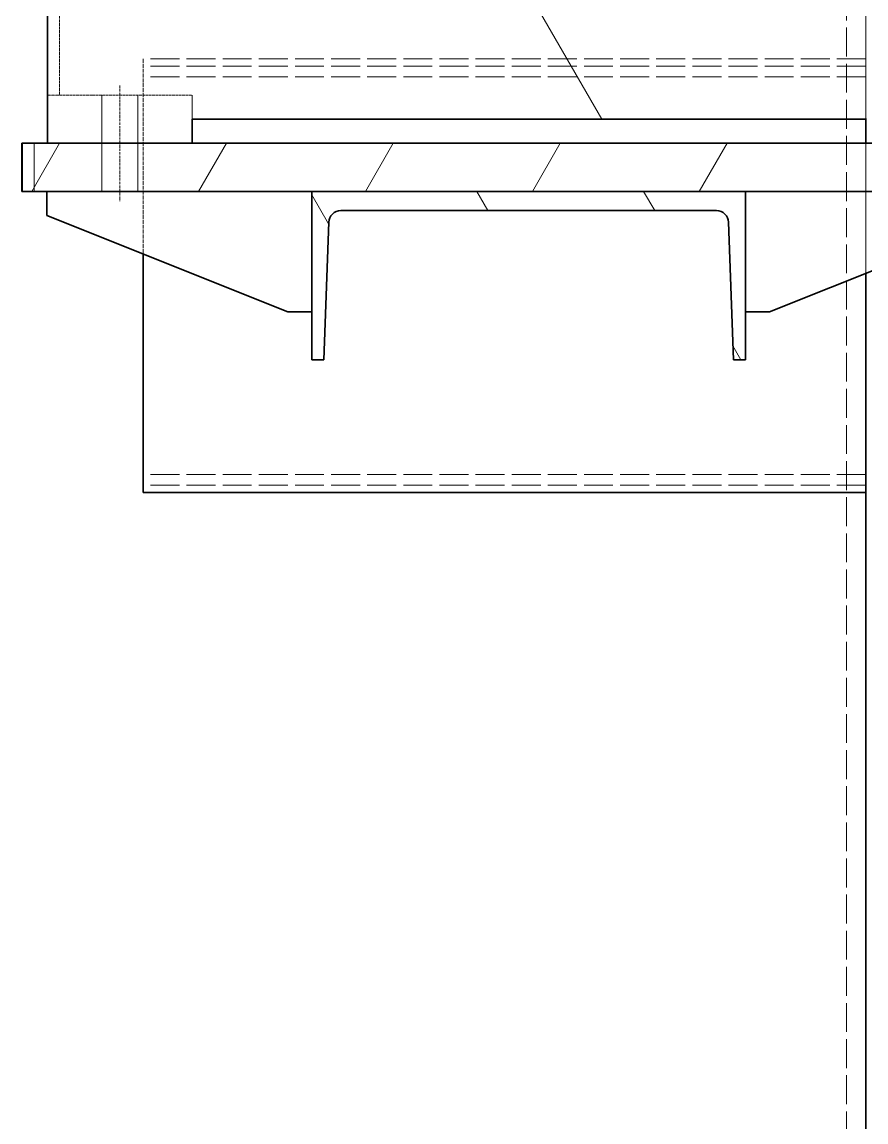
# Model space of a CAD drawing. Header units: millimetres. Extents: x 12184 to 41592, y 8990 to 29785.
# Drawn here: x 22424.3 to 22774.7, y 16820.7 to 17277.4 of the extents above; entities that cross this region are included whole.
import ezdxf

# ---------------------------------------------------------------- set-up
doc = ezdxf.new("R2010")
doc.units = ezdxf.units.MM
doc.linetypes.add('DASHDOT', pattern=[18.5, 12, -3, 0.5, -3])
doc.linetypes.add('DASHED', pattern=[15, 12, -3])

# ---------------------------------------------------------------- blocks, each defined once
blk = doc.blocks.new('A$C55E021B5')
at = {"color": 7, "linetype": 'DASHED', "lineweight": 13}
for p, q in [((720, 1968.48), (720, 172.52)), ((720, 168.07), (720, 1070.5)), ((728, 66.5), (728, 1070.5)), ((720, 1025.5), (1020, 1025.5)), ((720, 1022.5), (1020, 1022.5)), ((720, 1018.03), (1020, 1018.03)), ((720, 852.97), (1020, 852.97)), ((720, 848.5), (1020, 848.5))]:
    blk.add_line(p, q, dxfattribs=at)
at = {"color": 7, "linetype": 'DASHED', "lineweight": 13, "ltscale": 0.233333}
blk.add_line((720, 1140.5), (720, 1000.5), dxfattribs=at)
at = {"color": 7, "lineweight": 13, "ltscale": 0.26943}
blk.add_line((910.41, 1140.5), (829.58, 1000.5), dxfattribs=at)
at = {"color": 7, "linetype": 'DASHED', "lineweight": 13, "ltscale": 0.099773}
blk.add_line((1054.76, 1070.36), (1054.76, 1010.5), dxfattribs=at)
at = {"color": 7, "lineweight": 35, "ltscale": 0.091666}
blk.add_line((1059.76, 1045.5), (1059.76, 990.5), dxfattribs=at)
at = {"color": 7, "linetype": 'DASHED', "lineweight": 13, "ltscale": 0.041666}
blk.add_line((720, 1025.5), (720, 1000.5), dxfattribs=at)
at = {"color": 7, "linetype": 'DASHED', "lineweight": 13, "ltscale": 0.135}
blk.add_line((1020, 1025.5), (1020, 944.5), dxfattribs=at)
at = {"color": 7, "linetype": 'DASHDOT', "lineweight": 13, "ltscale": 0.080001}
blk.add_line((1029.76, 1014.5), (1029.76, 966.5), dxfattribs=at)
at = {"color": 7, "linetype": 'DASHED', "lineweight": 13, "ltscale": 0.016667}
blk.add_line((999.76, 1010.5), (999.76, 1000.5), dxfattribs=at)
at = {"color": 7, "linetype": 'DASHED', "lineweight": 13, "ltscale": 0.091667}
blk.add_line((1054.76, 1010.5), (999.76, 1010.5), dxfattribs=at)
at = {"color": 7, "linetype": 'DASHED', "lineweight": 13, "ltscale": 0.033333}
for p, q in [((1022.26, 1010.5), (1022.26, 990.5)), ((1037.26, 1010.5), (1037.26, 990.5))]:
    blk.add_line(p, q, dxfattribs=at)
at = {"color": 7, "linetype": 'DASHED', "lineweight": 13, "ltscale": 0.008333}
blk.add_line((1059.76, 1010.5), (1054.76, 1010.5), dxfattribs=at)
at = {"color": 7, "lineweight": 35, "ltscale": 0.466666}
blk.add_line((999.76, 1000.5), (719.76, 1000.5), dxfattribs=at)
at = {"color": 7, "lineweight": 35, "ltscale": 0.016667}
for p, q in [((720, 1000.5), (720, 990.5)), ((720, 1000.5), (720, 990.5)), ((760, 920.5), (770, 920.5))]:
    blk.add_line(p, q, dxfattribs=at)
at = {"color": 7, "lineweight": 35, "ltscale": 0.016666}
for p, q in [((999.76, 1000.5), (999.76, 990.5)), ((950, 920.5), (960, 920.5))]:
    blk.add_line(p, q, dxfattribs=at)
at = {"color": 7, "lineweight": 35}
for p, q in [((1070.34, 990.5), (650.34, 990.5)), ((1070.34, 970.5), (650.34, 970.5)), ((720, 936.5), (720, 70.5)), ((720, 845.5), (1020, 845.5))]:
    blk.add_line(p, q, dxfattribs=at)
at = {"color": 7, "linetype": 'DASHED', "lineweight": 13, "ltscale": 0.09}
blk.add_line((720, 990.5), (720, 936.5), dxfattribs=at)
blk.add_line((720, 990.5), (720, 936.5), dxfattribs=at)
at = {"color": 7, "lineweight": 13, "ltscale": 0.03849}
for p, q in [((789.17, 970.5), (777.62, 990.5)), ((858.45, 970.5), (846.91, 990.5)), ((927.73, 970.5), (916.19, 990.5)), ((997.02, 970.5), (985.47, 990.5)), ((1066.3, 970.5), (1054.75, 990.5))]:
    blk.add_line(p, q, dxfattribs=at)
at = {"color": 7, "lineweight": 35, "ltscale": 0.1}
blk.add_line((999.76, 990.5), (1059.76, 990.5), dxfattribs=at)
at = {"color": 7, "linetype": 'DASHED', "lineweight": 13, "ltscale": 0.033334}
for p, q in [((1022.26, 990.5), (1022.26, 970.5)), ((1037.26, 990.5), (1037.26, 970.5)), ((1065.34, 990.5), (1065.34, 970.5))]:
    blk.add_line(p, q, dxfattribs=at)
at = {"color": 7, "lineweight": 35, "ltscale": 0.033334}
blk.add_line((1070.34, 970.5), (1070.34, 990.5), dxfattribs=at)
at = {"color": 7, "lineweight": 35, "ltscale": 0.183334}
blk.add_line((660, 970.5), (770, 970.5), dxfattribs=at)
at = {"color": 7, "lineweight": 35, "ltscale": 0.116666}
for p, q in [((770, 900.5), (770, 970.5)), ((950, 970.5), (950, 900.5))]:
    blk.add_line(p, q, dxfattribs=at)
at = {"color": 7, "lineweight": 35, "ltscale": 0.3}
blk.add_line((770, 970.5), (950, 970.5), dxfattribs=at)
at = {"color": 7, "lineweight": 35, "ltscale": 0.083327}
blk.add_line((770, 970.5), (770, 920.5), dxfattribs=at)
at = {"color": 7, "lineweight": 13, "ltscale": 0.015396}
for p, q in [((812.26, 970.5), (807.65, 962.5)), ((881.55, 970.5), (876.93, 962.5))]:
    blk.add_line(p, q, dxfattribs=at)
at = {"color": 7, "lineweight": 13, "ltscale": 0.023242}
blk.add_line((950, 969.06), (943.03, 956.99), dxfattribs=at)
at = {"color": 7, "lineweight": 35, "ltscale": 0.183333}
blk.add_line((950, 970.5), (1060, 970.5), dxfattribs=at)
at = {"color": 7, "linetype": 'DASHED', "lineweight": 13, "ltscale": 0.083327}
blk.add_line((950, 970.5), (950, 920.5), dxfattribs=at)
at = {"color": 7, "lineweight": 35, "ltscale": 0.01666}
blk.add_line((1060, 970.5), (1060, 960.5), dxfattribs=at)
at = {"color": 7, "lineweight": 35, "ltscale": 0.179505}
for p, q in [((660, 960.5), (760, 920.5)), ((1060, 960.5), (960, 920.5))]:
    blk.add_line(p, q, dxfattribs=at)
at = {"color": 7, "lineweight": 35, "ltscale": 0.260021}
blk.add_line((938.01, 962.5), (781.99, 962.5), dxfattribs=at)
at = {"color": 7, "lineweight": 35, "ltscale": 0.095349}
for p, q in [((777, 957.67), (775, 900.5)), ((945, 900.5), (943, 957.67))]:
    blk.add_line(p, q, dxfattribs=at)
at = {"color": 7, "lineweight": 35, "ltscale": 0.165}
blk.add_line((1020, 944.5), (1020, 845.5), dxfattribs=at)
at = {"color": 7, "lineweight": 35, "ltscale": 0.151667}
blk.add_line((720, 936.5), (720, 845.5), dxfattribs=at)
at = {"color": 7, "lineweight": 13, "ltscale": 0.011174}
blk.add_line((775.2, 906.31), (771.85, 900.5), dxfattribs=at)
at = {"color": 7, "lineweight": 35, "ltscale": 0.008333}
blk.add_line((775, 900.5), (770, 900.5), dxfattribs=at)
at = {"color": 7, "lineweight": 35, "ltscale": 0.008334}
blk.add_line((950, 900.5), (945, 900.5), dxfattribs=at)
at = {"color": 7, "lineweight": 35}
for centre, start, end in [((781.99, 957.5), 90, 178), ((938.01, 957.5), 2, 90)]:
    blk.add_arc(centre, 5, start, end, dxfattribs=at)
blk = doc.blocks.new('1')
at = {"color": 7, "linetype": 'DASHED', "lineweight": 13}
for p, q in [((22774.65, 18205.09), (22774.65, 16409.12)), ((22766.65, 16303.1), (22766.65, 17307.1)), ((22774.65, 16404.67), (22774.65, 17307.1)), ((22774.65, 17262.1), (22474.65, 17262.1)), ((22774.65, 17259.1), (22474.65, 17259.1)), ((22774.65, 17254.64), (22474.65, 17254.64)), ((22774.65, 17089.57), (22474.65, 17089.57)), ((22774.65, 17085.1), (22474.65, 17085.1))]:
    blk.add_line(p, q, dxfattribs=at)
at = {"color": 7, "lineweight": 13, "ltscale": 0.26943}
blk.add_line((22584.23, 17377.1), (22665.06, 17237.1), dxfattribs=at)
at = {"color": 7, "linetype": 'DASHED', "lineweight": 13, "ltscale": 0.233333}
blk.add_line((22774.65, 17377.1), (22774.65, 17237.1), dxfattribs=at)
at = {"color": 7, "linetype": 'DASHED', "lineweight": 13, "ltscale": 0.099773}
blk.add_line((22439.89, 17306.97), (22439.89, 17247.1), dxfattribs=at)
at = {"color": 7, "lineweight": 35, "ltscale": 0.091666}
blk.add_line((22434.89, 17282.1), (22434.89, 17227.1), dxfattribs=at)
at = {"color": 7, "linetype": 'DASHED', "lineweight": 13, "ltscale": 0.135}
blk.add_line((22474.65, 17262.1), (22474.65, 17181.1), dxfattribs=at)
at = {"color": 7, "linetype": 'DASHED', "lineweight": 13, "ltscale": 0.041666}
blk.add_line((22774.65, 17262.1), (22774.65, 17237.1), dxfattribs=at)
at = {"color": 7, "linetype": 'DASHED', "lineweight": 13, "ltscale": 0.008333}
blk.add_line((22434.89, 17247.1), (22439.89, 17247.1), dxfattribs=at)
at = {"color": 7, "linetype": 'DASHED', "lineweight": 13, "ltscale": 0.091667}
blk.add_line((22439.89, 17247.1), (22494.89, 17247.1), dxfattribs=at)
at = {"color": 7, "linetype": 'DASHED', "lineweight": 13, "ltscale": 0.033333}
for p, q in [((22457.39, 17247.1), (22457.39, 17227.1)), ((22472.39, 17247.1), (22472.39, 17227.1))]:
    blk.add_line(p, q, dxfattribs=at)
at = {"color": 7, "linetype": 'DASHDOT', "lineweight": 13, "ltscale": 0.080001}
blk.add_line((22464.89, 17251.1), (22464.89, 17203.1), dxfattribs=at)
at = {"color": 7, "linetype": 'DASHED', "lineweight": 13, "ltscale": 0.016667}
blk.add_line((22494.89, 17247.1), (22494.89, 17237.1), dxfattribs=at)
at = {"color": 7, "lineweight": 35, "ltscale": 0.016666}
for p, q in [((22494.89, 17237.1), (22494.89, 17227.1)), ((22544.65, 17157.1), (22534.65, 17157.1))]:
    blk.add_line(p, q, dxfattribs=at)
at = {"color": 7, "lineweight": 35, "ltscale": 0.466666}
blk.add_line((22494.89, 17237.1), (22774.89, 17237.1), dxfattribs=at)
at = {"color": 7, "lineweight": 35, "ltscale": 0.016667}
for p, q in [((22774.65, 17237.1), (22774.65, 17227.1)), ((22774.65, 17237.1), (22774.65, 17227.1)), ((22734.65, 17157.1), (22724.65, 17157.1))]:
    blk.add_line(p, q, dxfattribs=at)
at = {"color": 7, "lineweight": 35, "ltscale": 0.033334}
blk.add_line((22424.3, 17207.1), (22424.3, 17227.1), dxfattribs=at)
at = {"color": 7, "lineweight": 35}
for p, q in [((22424.3, 17227.1), (22844.3, 17227.1)), ((22424.3, 17207.1), (22844.3, 17207.1)), ((22774.65, 17173.1), (22774.65, 16307.1)), ((22774.65, 17082.1), (22474.65, 17082.1))]:
    blk.add_line(p, q, dxfattribs=at)
at = {"color": 7, "lineweight": 13, "ltscale": 0.03849}
for p, q in [((22428.35, 17207.1), (22439.9, 17227.1)), ((22497.63, 17207.1), (22509.18, 17227.1)), ((22566.91, 17207.1), (22578.46, 17227.1)), ((22636.2, 17207.1), (22647.74, 17227.1)), ((22705.48, 17207.1), (22717.02, 17227.1))]:
    blk.add_line(p, q, dxfattribs=at)
at = {"color": 7, "linetype": 'DASHED', "lineweight": 13, "ltscale": 0.033334}
for p, q in [((22429.3, 17227.1), (22429.3, 17207.1)), ((22457.39, 17227.1), (22457.39, 17207.1)), ((22472.39, 17227.1), (22472.39, 17207.1))]:
    blk.add_line(p, q, dxfattribs=at)
at = {"color": 7, "lineweight": 35, "ltscale": 0.1}
blk.add_line((22494.89, 17227.1), (22434.89, 17227.1), dxfattribs=at)
at = {"color": 7, "linetype": 'DASHED', "lineweight": 13, "ltscale": 0.09}
blk.add_line((22774.65, 17227.1), (22774.65, 17173.1), dxfattribs=at)
blk.add_line((22774.65, 17227.1), (22774.65, 17173.1), dxfattribs=at)
at = {"color": 7, "lineweight": 35, "ltscale": 0.183333}
blk.add_line((22544.65, 17207.1), (22434.65, 17207.1), dxfattribs=at)
at = {"color": 7, "lineweight": 35, "ltscale": 0.01666}
blk.add_line((22434.65, 17207.1), (22434.65, 17197.1), dxfattribs=at)
at = {"color": 7, "lineweight": 35, "ltscale": 0.3}
blk.add_line((22724.65, 17207.1), (22544.65, 17207.1), dxfattribs=at)
at = {"color": 7, "lineweight": 35, "ltscale": 0.116666}
for p, q in [((22544.65, 17207.1), (22544.65, 17137.1)), ((22724.65, 17137.1), (22724.65, 17207.1))]:
    blk.add_line(p, q, dxfattribs=at)
at = {"color": 7, "linetype": 'DASHED', "lineweight": 13, "ltscale": 0.083327}
blk.add_line((22544.65, 17207.1), (22544.65, 17157.1), dxfattribs=at)
at = {"color": 7, "lineweight": 13, "ltscale": 0.023242}
blk.add_line((22544.65, 17205.67), (22551.62, 17193.59), dxfattribs=at)
at = {"color": 7, "lineweight": 13, "ltscale": 0.015396}
for p, q in [((22613.1, 17207.1), (22617.72, 17199.1)), ((22682.38, 17207.1), (22687, 17199.1))]:
    blk.add_line(p, q, dxfattribs=at)
at = {"color": 7, "lineweight": 35, "ltscale": 0.183334}
blk.add_line((22834.65, 17207.1), (22724.65, 17207.1), dxfattribs=at)
at = {"color": 7, "lineweight": 35, "ltscale": 0.083327}
blk.add_line((22724.65, 17207.1), (22724.65, 17157.1), dxfattribs=at)
at = {"color": 7, "lineweight": 35, "ltscale": 0.179505}
for p, q in [((22434.65, 17197.1), (22534.65, 17157.1)), ((22834.65, 17197.1), (22734.65, 17157.1))]:
    blk.add_line(p, q, dxfattribs=at)
at = {"color": 7, "lineweight": 35, "ltscale": 0.260021}
blk.add_line((22556.64, 17199.1), (22712.65, 17199.1), dxfattribs=at)
at = {"color": 7, "lineweight": 35, "ltscale": 0.095349}
for p, q in [((22549.65, 17137.1), (22551.64, 17194.28)), ((22717.65, 17194.28), (22719.65, 17137.1))]:
    blk.add_line(p, q, dxfattribs=at)
at = {"color": 7, "lineweight": 35, "ltscale": 0.165}
blk.add_line((22474.65, 17181.1), (22474.65, 17082.1), dxfattribs=at)
at = {"color": 7, "lineweight": 35, "ltscale": 0.151667}
blk.add_line((22774.65, 17173.1), (22774.65, 17082.1), dxfattribs=at)
at = {"color": 7, "lineweight": 13, "ltscale": 0.011174}
blk.add_line((22719.45, 17142.91), (22722.8, 17137.1), dxfattribs=at)
at = {"color": 7, "lineweight": 35, "ltscale": 0.008334}
blk.add_line((22544.65, 17137.1), (22549.65, 17137.1), dxfattribs=at)
at = {"color": 7, "lineweight": 35, "ltscale": 0.008333}
blk.add_line((22719.65, 17137.1), (22724.65, 17137.1), dxfattribs=at)
at = {"color": 7, "lineweight": 35}
for centre, start, end in [((22556.64, 17194.1), 90, 178), ((22712.65, 17194.1), 2, 90)]:
    blk.add_arc(centre, 5, start, end, dxfattribs=at)
at = {"xscale": -1}
blk.add_blockref('A$C55E021B5', (23494.65, 16236.6), dxfattribs=at)

msp = doc.modelspace()

# ---------------------------------------------------------------- block references
msp.add_blockref('1', (0, 0))

doc.saveas('drawing.dxf')
